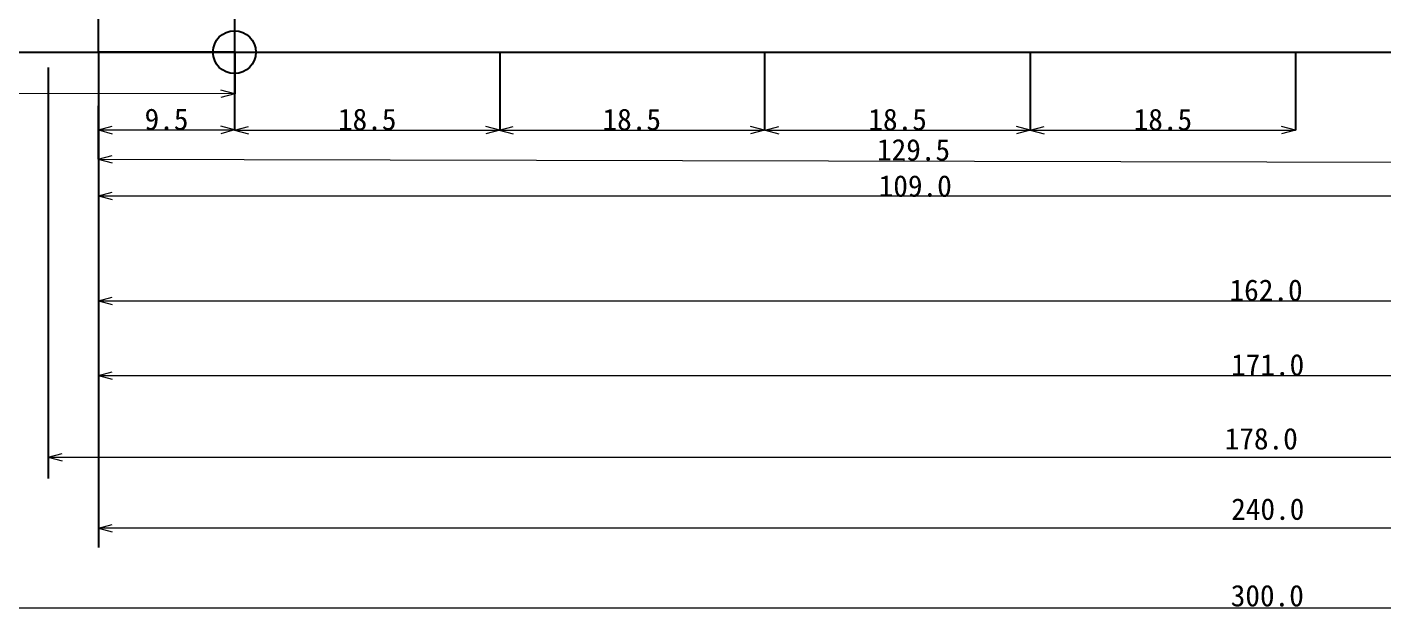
# Model space of a CAD drawing. Extents: x 47 to 362, y 46 to 259.
# Drawn here: x 109 to 203.6, y 45.9 to 86.4 of the extents above; entities that cross this region are included whole.
import ezdxf
from ezdxf.enums import TextEntityAlignment as Align

# ---------------------------------------------------------------- set-up
doc = ezdxf.new("R2010")
doc.units = 0
for name, color, linetype in [('CAM1', 134, 'continuous'), ('ORIGIN', 1, 'continuous'), ('Work', 6, 'continuous')]:
    doc.layers.add(name, color=color, linetype=linetype)
doc.styles.add('Font_0', font='MS Gothic.ttf')

msp = doc.modelspace()

# ---------------------------------------------------------------- linework, layer by layer
at = {"layer": 'CAM1', "color": 8, "linetype": 'continuous', "lineweight": 0}
for q in [(53.946, 81.775), (122.515, 82.012), (122.515, 81.494)]:
    msp.add_line((123.481, 81.753), q, dxfattribs=at)
at = {"layer": 'ORIGIN', "linetype": 'continuous'}
msp.add_circle((123.459, 84.651), 1.498, dxfattribs=at)
at = {"layer": 'Work', "linetype": 'continuous'}
for p, q in [((113.968, 84.648), (113.951, 77.19)), ((113.968, 84.648), (113.968, 70.332)), ((113.968, 84.648), (113.968, 76.648)), ((113.968, 84.648), (113.968, 79.456)), ((113.968, 84.648), (113.968, 79.223)), ((123.47, 84.648), (123.47, 79.456)), ((123.47, 84.648), (123.47, 79.223)), ((123.47, 84.648), (123.47, 79.218)), ((123.482, 84.638), (123.481, 81.753)), ((141.968, 84.648), (141.968, 79.218)), ((160.426, 84.641), (160.426, 79.211)), ((178.971, 84.641), (178.971, 79.211)), ((197.479, 84.636), (197.479, 79.206))]:
    msp.add_line(p, q, dxfattribs=at)
at = {"layer": 'Work', "linetype": 'BYBLOCK'}
for p, q in [((113.968, 84.648), (113.968, 64.98)), ((113.968, 84.648), (113.968, 62.094)), ((110.469, 83.581), (110.469, 54.907)), ((113.968, 80.62), (113.968, 50.095))]:
    msp.add_line(p, q, dxfattribs=at)
at = {"layer": 'Work', "color": 8, "linetype": 'continuous', "lineweight": 0}
for p, q in [((113.968, 79.223), (114.934, 79.482)), ((123.47, 79.223), (122.504, 79.482)), ((123.47, 79.218), (124.436, 79.477)), ((141.968, 79.218), (141.002, 79.477)), ((141.928, 79.211), (142.894, 79.47)), ((160.426, 79.211), (159.46, 79.47)), ((160.473, 79.211), (161.439, 79.47)), ((178.971, 79.211), (178.005, 79.47)), ((178.981, 79.206), (179.947, 79.465)), ((197.479, 79.206), (196.513, 79.465)), ((113.968, 79.223), (123.47, 79.223)), ((113.968, 79.223), (114.934, 78.964)), ((123.47, 79.223), (122.504, 78.964)), ((123.47, 79.218), (141.968, 79.218)), ((123.47, 79.218), (124.436, 78.959)), ((141.968, 79.218), (141.002, 78.959)), ((141.928, 79.211), (160.426, 79.211)), ((141.928, 79.211), (142.894, 78.952)), ((160.426, 79.211), (159.46, 78.952)), ((160.473, 79.211), (178.971, 79.211)), ((160.473, 79.211), (161.439, 78.952)), ((178.971, 79.211), (178.005, 78.952)), ((178.981, 79.206), (197.479, 79.206)), ((178.981, 79.206), (179.947, 78.947)), ((197.479, 79.206), (196.513, 78.947)), ((113.951, 77.19), (114.918, 77.446)), ((113.951, 77.19), (243.437, 76.9)), ((113.951, 77.19), (114.917, 76.929)), ((113.969, 74.63), (114.935, 74.888)), ((113.969, 74.63), (222.969, 74.63)), ((113.969, 74.63), (114.935, 74.371)), ((53.974, 45.887), (353.982, 45.89))]:
    msp.add_line(p, q, dxfattribs=at)
at = {"layer": 'Work', "color": 8, "linetype": 'BYBLOCK', "lineweight": 0}
for p, q in [((113.968, 67.299), (114.934, 67.558)), ((113.968, 67.299), (275.968, 67.299)), ((113.968, 67.299), (114.934, 67.04)), ((113.968, 62.094), (114.934, 62.353)), ((113.968, 62.094), (284.968, 62.094)), ((113.968, 62.094), (114.934, 61.835)), ((110.469, 56.403), (111.435, 56.662)), ((110.469, 56.403), (288.468, 56.403)), ((110.469, 56.403), (111.435, 56.144)), ((113.968, 51.453), (114.934, 51.712)), ((353.968, 51.453), (113.968, 51.453)), ((113.968, 51.453), (114.934, 51.195))]:
    msp.add_line(p, q, dxfattribs=at)
at = {"layer": 'Work', "linetype": 'continuous'}
for points in [[(53.968, 84.648), (353.968, 84.648), (353.968, 124.648), (53.968, 124.648)], [(113.964, 102.239), (123.462, 102.239), (123.462, 84.647), (113.964, 84.647)]]:
    msp.add_lwpolyline(points, close=True, dxfattribs=at)

# ---------------------------------------------------------------- texts
at = {"layer": 'Work', "linetype": 'continuous', "style": 'Font_0'}
for s, p in [('9.5', (118.719, 79.973)), ('18.5', (132.719, 79.968)), ('18.5', (151.177, 79.961)), ('18.5', (169.722, 79.961)), ('18.5', (188.23, 79.956)), ('109.0', (170.952, 75.319)), ('162.0', (195.428, 68.049)), ('171.0', (195.536, 62.844)), ('178.0', (195.09, 57.689)), ('240.0', (195.546, 52.779))]:
    msp.add_text(s, height=1.5, dxfattribs=at).set_placement(p, align=Align.MIDDLE_CENTER)
for s, rotation, p in [('129.5', -0.12816, (170.833, 77.843)), ('300.0', 0.00043, (195.511, 46.74))]:
    msp.add_text(s, height=1.5, rotation=rotation, dxfattribs=at).set_placement(p, align=Align.MIDDLE_CENTER)

doc.saveas('drawing.dxf')
